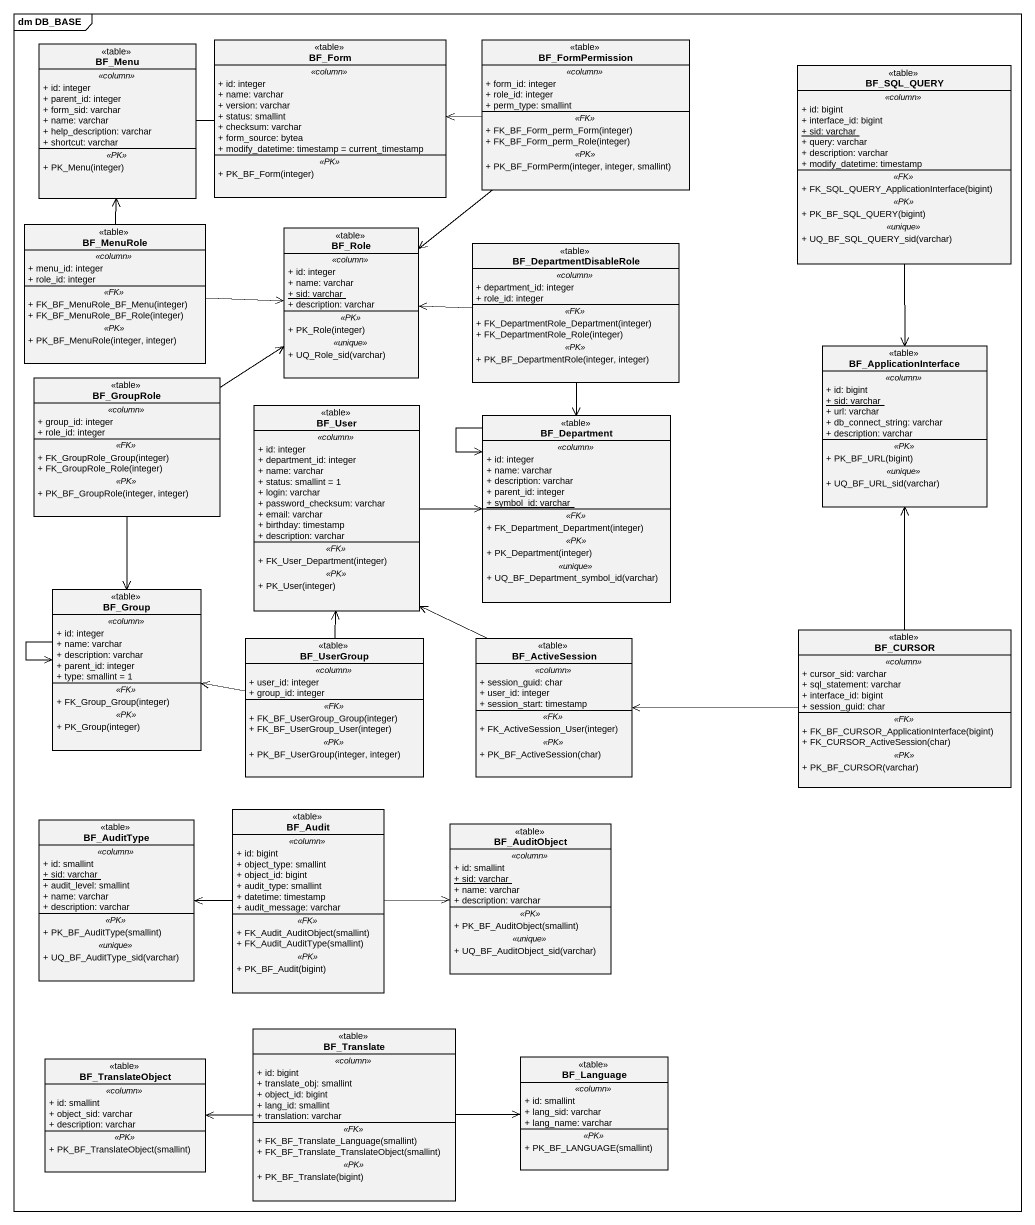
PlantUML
@startuml
mainframe dm DB_BASE
hide circle
hide empty members
skinparam classAttributeIconSize 0
class BF_Menu <<table>> {
  .. <<column>> ..
  + id: integer
  + parent_id: integer
  + form_sid: varchar
  + name: varchar
  + help_description: varchar
  + shortcut: varchar
  .. <<PK>> ..
  + PK_Menu(integer)
}
class BF_Form <<table>> {
  .. <<column>> ..
  + id: integer
  + name: varchar
  + version: varchar
  + status: smallint
  + checksum: varchar
  + form_source: bytea
  + modify_datetime: timestamp = current_timestamp
  .. <<PK>> ..
  + PK_BF_Form(integer)
}
class BF_FormPermission <<table>> {
  .. <<column>> ..
  + form_id: integer
  + role_id: integer
  + perm_type: smallint
  .. <<FK>> ..
  + FK_BF_Form_perm_Form(integer)
  + FK_BF_Form_perm_Role(integer)
  .. <<PK>> ..
  + PK_BF_FormPerm(integer, integer, smallint)
}
class BF_SQL_QUERY <<table>> {
  .. <<column>> ..
  + id: bigint
  + interface_id: bigint
  {static} + sid: varchar
  + query: varchar
  + description: varchar
  + modify_datetime: timestamp
  .. <<FK>> ..
  + FK_SQL_QUERY_ApplicationInterface(bigint)
  .. <<PK>> ..
  + PK_BF_SQL_QUERY(bigint)
  .. <<unique>> ..
  + UQ_BF_SQL_QUERY_sid(varchar)
}
class BF_MenuRole <<table>> {
  .. <<column>> ..
  + menu_id: integer
  + role_id: integer
  .. <<FK>> ..
  + FK_BF_MenuRole_BF_Menu(integer)
  + FK_BF_MenuRole_BF_Role(integer)
  .. <<PK>> ..
  + PK_BF_MenuRole(integer, integer)
}
class BF_Role <<table>> {
  .. <<column>> ..
  + id: integer
  + name: varchar
  {static} + sid: varchar
  + description: varchar
  .. <<PK>> ..
  + PK_Role(integer)
  .. <<unique>> ..
  + UQ_Role_sid(varchar)
}
class BF_DepartmentDisableRole <<table>> {
  .. <<column>> ..
  + department_id: integer
  + role_id: integer
  .. <<FK>> ..
  + FK_DepartmentRole_Department(integer)
  + FK_DepartmentRole_Role(integer)
  .. <<PK>> ..
  + PK_BF_DepartmentRole(integer, integer)
}
class BF_ApplicationInterface <<table>> {
  .. <<column>> ..
  + id: bigint
  {static} + sid: varchar
  + url: varchar
  + db_connect_string: varchar
  + description: varchar
  .. <<PK>> ..
  + PK_BF_URL(bigint)
  .. <<unique>> ..
  + UQ_BF_URL_sid(varchar)
}
class BF_GroupRole <<table>> {
  .. <<column>> ..
  + group_id: integer
  + role_id: integer
  .. <<FK>> ..
  + FK_GroupRole_Group(integer)
  + FK_GroupRole_Role(integer)
  .. <<PK>> ..
  + PK_BF_GroupRole(integer, integer)
}
class BF_User <<table>> {
  .. <<column>> ..
  + id: integer
  + department_id: integer
  + name: varchar
  + status: smallint = 1
  + login: varchar
  + password_checksum: varchar
  + email: varchar
  + birthday: timestamp
  + description: varchar
  .. <<FK>> ..
  + FK_User_Department(integer)
  .. <<PK>> ..
  + PK_User(integer)
}
class BF_Department <<table>> {
  .. <<column>> ..
  + id: integer
  + name: varchar
  + description: varchar
  + parent_id: integer
  {static} + symbol_id: varchar
  .. <<FK>> ..
  + FK_Department_Department(integer)
  .. <<PK>> ..
  + PK_Department(integer)
  .. <<unique>> ..
  + UQ_BF_Department_symbol_id(varchar)
}
class BF_Group <<table>> {
  .. <<column>> ..
  + id: integer
  + name: varchar
  + description: varchar
  + parent_id: integer
  + type: smallint = 1
  .. <<FK>> ..
  + FK_Group_Group(integer)
  .. <<PK>> ..
  + PK_Group(integer)
}
class BF_CURSOR <<table>> {
  .. <<column>> ..
  + cursor_sid: varchar
  + sql_statement: varchar
  + interface_id: bigint
  + session_guid: char
  .. <<FK>> ..
  + FK_BF_CURSOR_ApplicationInterface(bigint)
  + FK_CURSOR_ActiveSession(char)
  .. <<PK>> ..
  + PK_BF_CURSOR(varchar)
}
class BF_UserGroup <<table>> {
  .. <<column>> ..
  + user_id: integer
  + group_id: integer
  .. <<FK>> ..
  + FK_BF_UserGroup_Group(integer)
  + FK_BF_UserGroup_User(integer)
  .. <<PK>> ..
  + PK_BF_UserGroup(integer, integer)
}
class BF_ActiveSession <<table>> {
  .. <<column>> ..
  + session_guid: char
  + user_id: integer
  + session_start: timestamp
  .. <<FK>> ..
  + FK_ActiveSession_User(integer)
  .. <<PK>> ..
  + PK_BF_ActiveSession(char)
}
class BF_AuditType <<table>> {
  .. <<column>> ..
  + id: smallint
  {static} + sid: varchar
  + audit_level: smallint
  + name: varchar
  + description: varchar
  .. <<PK>> ..
  + PK_BF_AuditType(smallint)
  .. <<unique>> ..
  + UQ_BF_AuditType_sid(varchar)
}
class BF_Audit <<table>> {
  .. <<column>> ..
  + id: bigint
  + object_type: smallint
  + object_id: bigint
  + audit_type: smallint
  + datetime: timestamp
  + audit_message: varchar
  .. <<FK>> ..
  + FK_Audit_AuditObject(smallint)
  + FK_Audit_AuditType(smallint)
  .. <<PK>> ..
  + PK_BF_Audit(bigint)
}
class BF_AuditObject <<table>> {
  .. <<column>> ..
  + id: smallint
  {static} + sid: varchar
  + name: varchar
  + description: varchar
  .. <<PK>> ..
  + PK_BF_AuditObject(smallint)
  .. <<unique>> ..
  + UQ_BF_AuditObject_sid(varchar)
}
class BF_TranslateObject <<table>> {
  .. <<column>> ..
  + id: smallint
  + object_sid: varchar
  + description: varchar
  .. <<PK>> ..
  + PK_BF_TranslateObject(smallint)
}
class BF_Translate <<table>> {
  .. <<column>> ..
  + id: bigint
  + translate_obj: smallint
  + object_id: bigint
  + lang_id: smallint
  + translation: varchar
  .. <<FK>> ..
  + FK_BF_Translate_Language(smallint)
  + FK_BF_Translate_TranslateObject(smallint)
  .. <<PK>> ..
  + PK_BF_Translate(bigint)
}
class BF_Language <<table>> {
  .. <<column>> ..
  + id: smallint
  + lang_sid: varchar
  + lang_name: varchar
  .. <<PK>> ..
  + PK_BF_LANGUAGE(smallint)
}
BF_Menu -right- BF_Form
BF_FormPermission -left-> BF_Form
BF_FormPermission --> BF_Role
BF_SQL_QUERY --> BF_ApplicationInterface
BF_MenuRole -up-> BF_Menu
BF_MenuRole -right-> BF_Role
BF_DepartmentDisableRole -left-> BF_Role
BF_DepartmentDisableRole --> BF_Department
BF_GroupRole -up-> BF_Role
BF_GroupRole --> BF_Group
BF_User -right-> BF_Department
BF_Department --> BF_Department
BF_Group --> BF_Group
BF_CURSOR -up-> BF_ApplicationInterface
BF_CURSOR -left-> BF_ActiveSession
BF_UserGroup -up-> BF_User
BF_UserGroup -left-> BF_Group
BF_ActiveSession -up-> BF_User
BF_Audit -left-> BF_AuditType
BF_Audit -right-> BF_AuditObject
BF_Translate -left-> BF_TranslateObject
BF_Translate -right-> BF_Language
@enduml
